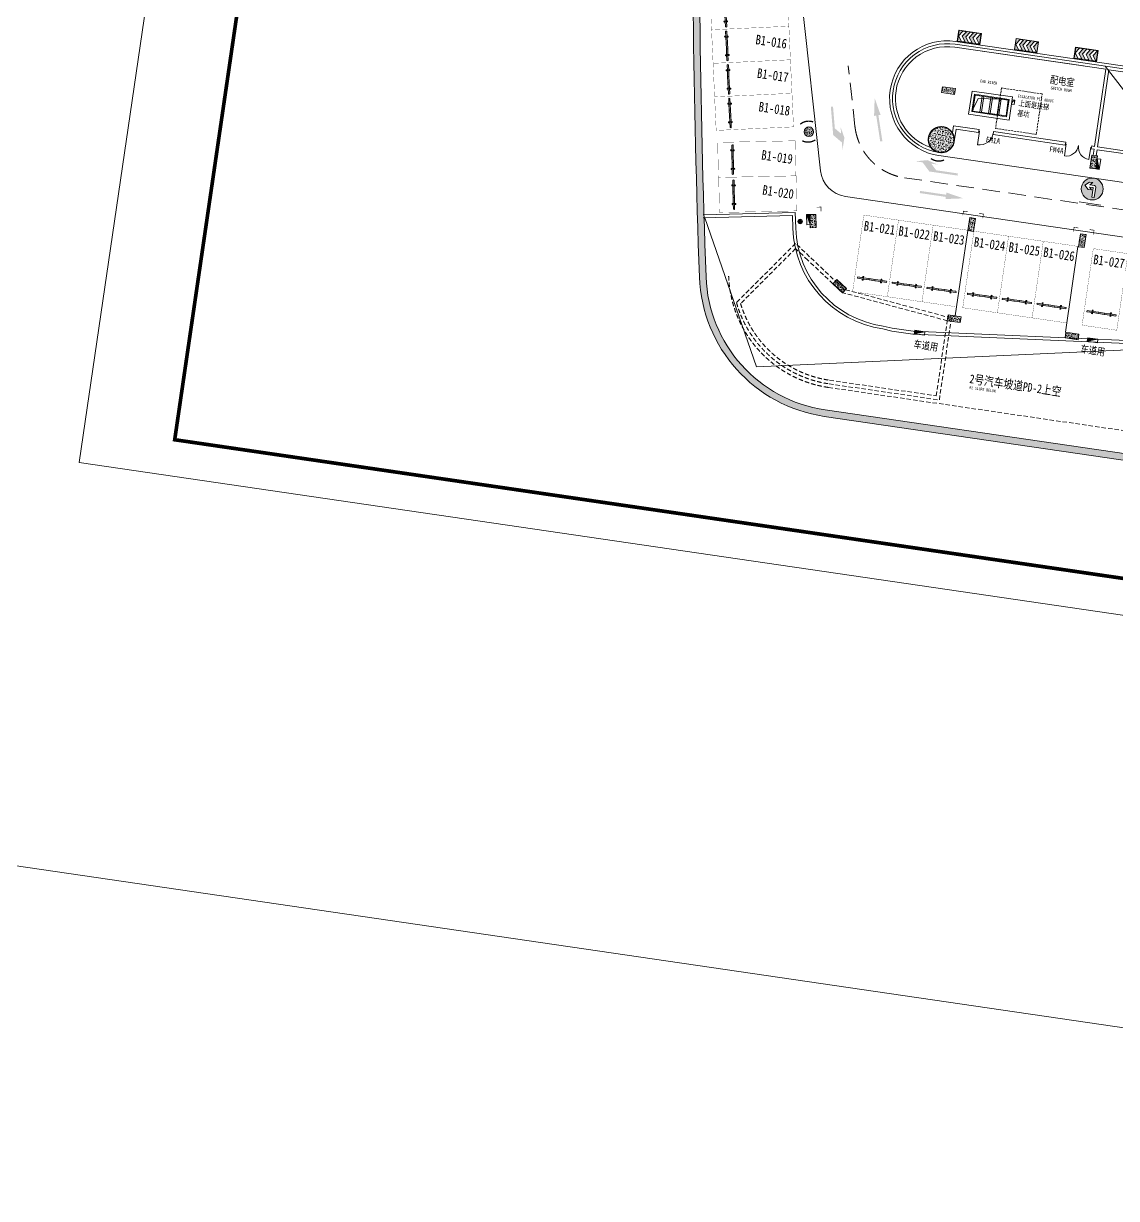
# Model space of a CAD drawing. Header units: inches. Extents: x -414268 to 632271, y -366004 to 318730.
# Drawn here: x 452382 to 527222, y 5192 to 85671 of the extents above; entities that cross this region are included whole.
import ezdxf
from ezdxf.enums import TextEntityAlignment as Align

# ---------------------------------------------------------------- set-up
doc = ezdxf.new("R2010")
doc.units = ezdxf.units.IN
doc.header["$LTSCALE"] = 1200
doc.header["$MEASUREMENT"] = 0
for name, pattern in [('DASH', [0.35, 0.25, -0.1]), ('DASHEDX2', [1.5, 1, -0.5]), ('HIDDEN', [0.375, 0.25, -0.125])]:
    doc.linetypes.add(name, pattern=pattern)
doc.layers.get('0').update_dxf_attribs({"linetype": 'CONTINUOUS', "lineweight": 0})
for name, color, linetype, lineweight in [('0--PAI--', 7, 'CONTINUOUS', 0), ('0--PAI--BLUE', 5, 'CONTINUOUS', 0), ('0--弧型立面标', 7, 'CONTINUOUS', 0), ('0--挡车架', 7, 'CONTINUOUS', 0), ('0--直行箭头', 7, 'CONTINUOUS', 0), ('0--立面标', 7, 'CONTINUOUS', 0), ('0--路缘线', 1, 'CONTINUOUS', 0), ('0--转弯箭头', 7, 'CONTINUOUS', 0), ('0－－车位', 4, 'CONTINUOUS', 0), ('0－－车位号码', 7, 'CONTINUOUS', 0), ('7', 7, 'CONTINUOUS', 0), ('A-PATT', 7, 'CONTINUOUS', 0), ('COL-GRID-UG-1_8A_200701111', 7, 'CONTINUOUS', 0), ('COL-GRID-UG-1_8A_200701112', 7, 'CONTINUOUS', 0), ('COL-GRID-UG-1_8A_200701113', 7, 'CONTINUOUS', 0), ('COL-GRID-UG-2$0$A-ANNO-DIM', 7, 'CONTINUOUS', 0), ('COL-GRID-UG-2$0$A-CORE-PAR', 7, 'CONTINUOUS', 0), ('COL-GRID-UG-2$0$A-MTRL-HTC', 7, 'CONTINUOUS', 0), ('COL-GRID-UG-2$0$STR-COMP-0', 7, 'CONTINUOUS', 0), ('COL-GRID-UG-2$0$STR-COMP-4', 7, 'CONTINUOUS', 0), ('COLUMN', 7, 'CONTINUOUS', 0), ('EN-TEXT', 7, 'CONTINUOUS', 0), ('HATCH', 7, 'CONTINUOUS', 0), ('HY消火栓', 7, 'CONTINUOUS', 0), ('LEE-DL1', 7, 'CONTINUOUS', 0), ('LEE-KT1', 7, 'CONTINUOUS', 0), ('PUB_TEXT', 7, 'CONTINUOUS', 0), ('PUB_TITLE', 7, 'CONTINUOUS', 0), ('STAIR', 7, 'CONTINUOUS', 0), ('WALL', 7, 'CONTINUOUS', 0), ('WINDOW', 7, 'CONTINUOUS', 0), ('WINDOW_TEXT', 7, 'CONTINUOUS', 0), ('沉板边线', 7, 'CONTINUOUS', 0)]:
    doc.layers.add(name, color=color, linetype=linetype, lineweight=lineweight)
doc.styles.add('-黑体', font='simhei.ttf', dxfattribs={"width": 0.8})
doc.styles.add('SIMPLEX', font='SIMPLEX.SHX')
pattern_1 = [(50.00000000000038, (-65.0903522020077, -5.269292141296299), (0.1434520365201508, -0.01255042699651813), [0.015, -0.165]), (355.0000000000004, (-65.0903522020077, -5.269292141296299), (-0.02775026672260095, 0.1504384267400022), [0.012, -0.132]), (100.4514000000003, (-65.07839786600769, -5.270338009296299), (0.1157018763428035, 0.1378879084121915), [0.012748038, -0.1402284224]), (46.18420000000039, (-65.0903522020077, -5.2292921412963), (0.2134482097251291, -0.0331038028658023), [0.0225, -0.2475000000000001]), (96.63560000000038, (-65.07256485300769, -5.2320508026963), (0.1869325411097395, 0.1948235741800896), [0.0191220576, -0.2103426]), (351.1842000000003, (-65.0903522020077, -5.2292921412963), (0.1869323890267243, 0.1948237201850661), [0.01800000000000001, -0.1980000000000001]), (21.00000000000039, (-65.07035220200768, -5.239292141296302), (0.1193814104236928, -0.08052377813306705), [0.015, -0.165]), (326.0000000000004, (-65.07035220200768, -5.239292141296302), (0.04866306638431545, 0.1450300090093709), [0.012, -0.132]), (71.45140000000038, (-65.06040375540769, -5.2460024624963), (0.1680445257162976, 0.06450609934199153), [0.012748038, -0.1402284224]), (37.50000000000041, (-65.0903522020077, -5.269292141296299), (0.002431971063457723, 0.06657877076626231), [0, -0.1304, 0, -0.134, 0, -0.1325]), (7.500000000000348, (-65.0903522020077, -5.269292141296299), (0.05261390748842924, 0.07888234237647238), [0, -0.07640000000000001, 0, -0.1274, 0, -0.05050000000000001]), (327.5000000000003, (-65.13495220200768, -5.269292141296299), (0.1067644872344819, -0.004510974346875299), [0, -0.05000000000000002, 0, -0.156, 0, -0.207]), (317.5000000000003, (-65.15495220200769, -5.269292141296301), (0.1166372338684771, 0.02002099646646426), [0, -0.06500000000000002, 0, -0.1036, 0, -0.147])]

# ---------------------------------------------------------------- blocks, each defined once
blk = doc.blocks.new('COL-GRID-UG-2$0$_8')
at = {"layer": 'COL-GRID-UG-2$0$STR-COMP-4'}
h = blk.add_hatch(dxfattribs=at)
h.set_pattern_fill('AR-CONC', color=251, scale=0.02, angle=8.320600316395613, style=0)
h.set_pattern_definition(pattern_1)
h.paths.add_polyline_path([(0.4500000000000597, -0.2000000000000028), (-0.4500000000000455, -0.2000000000000135), (-0.4500000000000313, 0.1999999999999922), (0.4500000000000455, 0.2000000000000028)])
at = {"layer": 'COL-GRID-UG-2$0$STR-COMP-0'}
blk.add_lwpolyline([(0.4500000000000597, -0.2000000000000028), (-0.4500000000000455, -0.2000000000000135), (-0.4500000000000313, 0.1999999999999922), (0.4500000000000455, 0.2000000000000028)], close=True, dxfattribs=at)
blk = doc.blocks.new('COL-GRID-UG-2$0$_65')
at = {"layer": 'COL-GRID-UG-2$0$STR-COMP-4'}
h = blk.add_hatch(dxfattribs=at)
h.set_pattern_fill('AR-CONC', color=251, scale=0.02000000000000003, angle=-71.45922951694362, style=0)
h.set_pattern_definition([(330.220170166661, (9.780911265253447, -53.02194924296044), (0.01310157522271839, -0.1434027500651823), [0.01500000000000002, -0.1650000000000003]), (275.2201701666611, (9.780911265253447, -53.02194924296044), (0.1431276881705953, 0.05400242977981085), [0.01200000000000002, -0.1320000000000001]), (20.67157016666113, (9.78200306402368, -53.03389947159923), (0.1562291924156083, -0.08940044134511446), [0.01274803800000002, -0.1402284224000002]), (326.4043701666611, (9.820276593525996, -53.01485199490259), (0.005293820626032765, -0.2159351186403456), [0.02250000000000003, -0.2475000000000004]), (16.85577016666115, (9.820717733939517, -53.03284658832125), (0.2249000141792535, -0.1493987403033274), [0.01912205760000002, -0.2103426000000002]), (271.4043701666612, (9.820276593525996, -53.01485199490259), (0.2249001308833271, -0.1493985647275436), [0.01800000000000001, -0.1980000000000001]), (301.2201701666611, (9.813983885486785, -53.03630897105332), (-0.05806413691702267, -0.1317746409733485), [0.01500000000000002, -0.1650000000000003]), (246.2201701666611, (9.813983885486785, -53.03630897105332), (0.1513631941852344, -0.02215809082988847), [0.01200000000000002, -0.1320000000000001]), (351.6715701666611, (9.809145200398241, -53.0472901880612), (0.0932989364987837, -0.1539328032737996), [0.01274803800000002, -0.1402284224000002]), (317.7201701666611, (9.780911265253447, -53.02194924296044), (0.06595388672758523, 0.009419767806314105), [0, -0.1304000000000001, 0, -0.1340000000000001, 0, -0.1325000000000001]), (287.720170166661, (9.780911265253447, -53.02194924296044), (0.08696608138238515, -0.03778290471883278), [0, -0.0764000000000001, 0, -0.1274000000000002, 0, -0.05050000000000007]), (247.7201701666611, (9.772997833668946, -52.97805690193655), (0.01450395159196302, -0.1058708647939462), [0, -0.05000000000000007, 0, -0.1560000000000002, 0, -0.2070000000000003]), (237.7201701666611, (9.769449209640019, -52.95837423780027), (0.04039841199479828, -0.1112342255436634), [0, -0.06500000000000007, 0, -0.1036000000000001, 0, -0.1470000000000002])])
edge = h.paths.add_edge_path()
edge.add_arc((-3.552713678800501e-15, 0), 0.325, 0, 360)
at = {"layer": 'COL-GRID-UG-2$0$STR-COMP-0'}
blk.add_circle((-3.552713678800501e-15, 0), 0.325, dxfattribs=at)
blk = doc.blocks.new('COL-GRID-UG-2$0$COL_1_8')
at = {"layer": 'COL-GRID-UG-2$0$A-MTRL-HTC'}
h = blk.add_hatch(dxfattribs=at)
h.set_pattern_fill('STEEL', color=256, scale=0.5, style=0)
h.set_pattern_definition([(315, (21.45000000000017, -21.45000000000019), (-0.04419417382415922, -0.04419417382415921), []), (315, (21.45000000000017, -21.48125000000019), (-0.04419417382415922, -0.04419417382415921), [])])
edge = h.paths.add_edge_path(flags=16)
edge.add_arc((-8.881784197001252e-16, 0), 0.8749999999999984, 0, 360)
edge = h.paths.add_edge_path()
edge.add_arc((-8.881784197001252e-16, 0), 0.8999999999999985, 0, 360)
h = blk.add_hatch(dxfattribs=at)
h.set_pattern_fill('AR-CONC', color=256, scale=0.025, style=0)
h.set_pattern_definition([(310, (21.45000000000017, -21.45000000000019), (0.1793150456501884, 0.01568803374564876), [0.01875, -0.20625]), (5.000000000000026, (21.45000000000017, -21.45000000000019), (-0.03468783340325002, -0.188048033425003), [0.015, -0.165]), (259.5486, (21.46494292000016, -21.44869266500019), (0.1446273454285054, -0.1723598855152384), [0.01593504749999999, -0.1752855279999999]), (313.8158, (21.45000000000017, -21.5000000000002), (0.2668102621564111, 0.04137975358225449), [0.02812499999999999, -0.3093749999999999]), (263.3644, (21.47223418625017, -21.4965516732502), (0.2336656763871758, -0.2435294677251105), [0.02390257199999999, -0.26292825]), (8.815800000000026, (21.45000000000017, -21.5000000000002), (0.2336654862834068, -0.2435296502313312), [0.0225, -0.2475]), (339, (21.47500000000016, -21.48750000000018), (0.1492267630296154, 0.1006547226663347), [0.01874999999999999, -0.2062499999999999]), (34, (21.47500000000016, -21.48750000000018), (0.06082883298039541, -0.1812875112617133), [0.015, -0.165]), (288.5486, (21.48743555825017, -21.4791120985002), (0.2100556571453725, -0.08063262417748812), [0.01593504749999999, -0.1752855279999999]), (322.5, (21.45000000000017, -21.45000000000019), (0.003039963829322657, -0.08322346345782788), [0, -0.163, 0, -0.1675, 0, -0.165625]), (352.5, (21.45000000000017, -21.45000000000019), (0.06576738436053713, -0.09860292797059007), [0, -0.0955, 0, -0.15925, 0, -0.063125]), (32.50000000000005, (21.39425000000017, -21.45000000000019), (0.1334556090431022, 0.005638717933594935), [0, -0.06249999999999999, 0, -0.195, 0, -0.2587499999999999]), (42.50000000000004, (21.36925000000016, -21.45000000000019), (0.1457965423355966, -0.02502624558307943), [0, -0.08124999999999999, 0, -0.1295, 0, -0.18375])])
edge = h.paths.add_edge_path()
edge.add_arc((-8.881784197001252e-16, 0), 0.8749999999999984, 0, 360)
at = {"layer": 'COL-GRID-UG-2$0$A-CORE-PAR'}
for radius in [0.8999999999999985, 0.8749999999999984]:
    blk.add_circle((-8.881784197001252e-16, 0), radius, dxfattribs=at)
blk = doc.blocks.new('HY')
for p, q in [((0, 0), (0.2400000000000055, -1.77635683940025e-15)), ((0, 0), (0.2400000000000038, -0.6999999999999993)), ((1.77635683940025e-15, -1.77635683940025e-15), (0, -0.6999999999999993)), ((0, -0.6999999999999993), (0.2400000000000038, -0.6999999999999993)), ((0.240000000000002, -1.77635683940025e-15), (0.2400000000000002, -0.6999999999999993))]:
    blk.add_line(p, q)
blk.add_solid([(1.77635683940025e-15, -5.329070518200751e-15), (0.2400000000000055, -1.77635683940025e-15), (0.2400000000000002, -0.6999999999999993)])
blk = doc.blocks.new('$DDT_AUDIT_GENERATED__1DE2')
at = {"layer": 'COL-GRID-UG-1_8A_200701112'}
h = blk.add_hatch(dxfattribs=at)
h.set_pattern_fill('AR-CONC', color=251, scale=0.02, angle=8.320600316395613, style=0)
h.set_pattern_definition(pattern_1)
h.paths.add_polyline_path([(0.4500000000000597, -0.2000000000000028), (-0.4500000000000455, -0.2000000000000135), (-0.4500000000000313, 0.1999999999999922), (0.4500000000000455, 0.2000000000000028)])
at = {"layer": 'COL-GRID-UG-1_8A_200701113'}
blk.add_lwpolyline([(0.4500000000000597, -0.2000000000000028), (-0.4500000000000455, -0.2000000000000135), (-0.4500000000000313, 0.1999999999999922), (0.4500000000000455, 0.2000000000000028)], close=True, dxfattribs=at)
blk = doc.blocks.new('_DBLK1')
for p, q in [((-0.47, 0), (-0.47, -0.47)), ((0.4699999999999999, 0), (0.4699999999999999, -0.47))]:
    blk.add_line(p, q)
for centre, start, end in [((-0.47, 0), 270, 0), ((0.4699999999999999, 0), 180, 270)]:
    blk.add_arc(centre, 0.47, start, end)
at = {"layer": 'WINDOW_TEXT', "style": 'SIMPLEX', "flags": 9}
blk.add_attdef('A', text='', height=1, dxfattribs=at).set_placement((0, 1.5), align=Align.MIDDLE)
blk = doc.blocks.new('_DBLK')
blk.add_line((-0.45, 0), (-0.45, -0.95))
blk.add_arc((-0.45, 0), 0.95, 270, 0)
at = {"layer": 'WINDOW_TEXT', "style": 'SIMPLEX', "flags": 9}
blk.add_attdef('A', text='', height=1, dxfattribs=at).set_placement((0, 1.5), align=Align.MIDDLE)
blk = doc.blocks.new('A$C6F4820FC')
at = {"layer": '0--挡车架'}
h = blk.add_hatch(color=256, dxfattribs=at)
h.paths.add_polyline_path([(2017.784217856827, 79.3952663297232, 0.3952043560108401), (2017.78421785311, 169.3952663332057), (1617.474230922457, 169.3952663332057), (1617.474230922458, 79.39526633119387), (1684.499301437642, 79.39526633119385)])
h.paths.add_polyline_path([(818.9364171714836, 169.3952663332057), (818.9364171714836, 79.39526633119385), (1216.632018534735, 79.39526633119385), (1216.632018534736, 169.3952663332057)])
h.paths.add_polyline_path([(418.094204783764, 79.39526633119385), (418.0942047837638, 169.3952663332057), (351.0691342685791, 169.3952663332057), (17.78421785310638, 169.395266333202, 0.3952043560108128), (17.78421784939219, 79.39526632972411)])
h = blk.add_hatch(color=256, dxfattribs=at)
h.paths.add_polyline_path([(1617.474230922457, 169.3952663332057), (1684.499301437642, 169.3952663332057), (1684.499301437642, 248.7905199443812), (1617.474230922457, 248.7905199443812)])
h.paths.add_polyline_path([(1638.848788944474, 209.0928931387934, -1), (1663.124743415625, 209.0928931387934, -1)], flags=16)
h.paths.add_polyline_path([(1617.474230922457, 1.272001827601343e-05), (1684.499301437642, 1.272001827601343e-05), (1684.499301437642, 79.39526633119387), (1617.474230922457, 79.39526633119384)])
h.paths.add_polyline_path([(1638.848788944473, 39.69763952560606, -1), (1663.124743415624, 39.69763952560606, -1)], flags=16)
h.paths.add_polyline_path([(351.069134268579, 248.7905199443813), (351.0691342685791, 169.3952663332057), (418.0942047837639, 169.3952663332057), (418.0942047837638, 248.7905199443812)])
h.paths.add_polyline_path([(396.7196467617473, 209.0928931387934, 1), (372.4436922905957, 209.0928931387934, 1)], flags=16)
h.paths.add_polyline_path([(418.0942047837639, 79.39526633119387), (351.0691342685791, 79.39526633119387), (351.0691342685791, 1.272001827601343e-05), (418.0942047837639, 1.272001827601343e-05)])
h.paths.add_polyline_path([(372.4436922905957, 39.69763952560606, -1), (396.7196467617473, 39.69763952560606, -1)], flags=16)
h = blk.add_hatch(color=40, dxfattribs=at)
h.paths.add_polyline_path([(1216.632018534736, 169.3952663332056), (1216.632018534735, 79.39526633119385), (1617.474230922457, 79.39526633119385), (1617.474230922457, 169.3952663332056)])
h.paths.add_polyline_path([(818.9364171714836, 79.39526633119385), (818.9364171714836, 169.3952663332057), (418.0942047837639, 169.3952663332057), (418.0942047837639, 79.39526633119385)])
for p, q in [((17.78421785310638, 169.395266333202), (418.0942047837639, 169.3952663332057)), ((17.78421784939155, 79.39526632972411), (418.0942047837639, 79.39526633119385)), ((818.9364171714838, 169.3952663332057), (1216.632018534736, 169.3952663332057)), ((818.9364171714838, 79.39526633119385), (1216.632018534735, 79.39526633119385)), ((1617.474230922457, 169.3952663332057), (2017.78421785311, 169.3952663332057)), ((1617.474230922457, 79.39526633119385), (2017.784217856827, 79.3952663297232))]:
    blk.add_line(p, q, dxfattribs=at)
for points in [[(418.0942047837639, 169.3952663332057), (351.0691342685791, 169.3952663332057), (351.0691342685791, 248.7905199443812), (418.0942047837639, 248.7905199443812)], [(418.0942047837639, 79.39526633119385), (351.0691342685791, 79.39526633119385), (351.0691342685791, 1.272001827601343e-05), (418.0942047837639, 1.272001827601343e-05)], [(1617.474230922457, 169.3952663332057), (1684.499301437642, 169.3952663332057), (1684.499301437642, 248.7905199443812), (1617.474230922457, 248.7905199443812)], [(1617.474230922457, 79.39526633119385), (1684.499301437642, 79.39526633119385), (1684.499301437642, 1.272001827601343e-05), (1617.474230922457, 1.272001827601343e-05)]]:
    blk.add_lwpolyline(points, close=True, dxfattribs=at)
at = {"layer": '0--挡车架', "color": 0}
for points in [[(818.9364171714838, 169.3952663332057), (818.9364171714838, 79.39526633119385), (418.0942047837639, 79.39526633119385), (418.0942047837639, 169.3952663332057)], [(1617.474230922457, 169.3952663332057), (1617.474230922457, 79.39526633119385), (1216.632018534735, 79.39526633119385), (1216.632018534736, 169.3952663332057)]]:
    blk.add_lwpolyline(points, close=True, dxfattribs=at)
at = {"layer": '0--挡车架'}
for centre in [(384.5816695261715, 209.0928931387934), (384.5816695261715, 39.69763952560606), (1650.986766180049, 209.0928931387934), (1650.986766180049, 39.69763952560606)]:
    blk.add_circle(centre, 12.13797723557582, dxfattribs=at)
for centre, start, end in [((65.82469069586296, 124.3952663294804), 136.8717046789877, 223.1282953162828), ((1969.743745010358, 124.3952663294804), 316.871704683716, 43.12829532101674)]:
    blk.add_arc(centre, 65.82466886578737, start, end, dxfattribs=at)
blk = doc.blocks.new('A$C001A7B1A')
at = {"layer": '0－－车位', "const_width": 15}
blk.add_lwpolyline([(2407.499988817268, 5307.500045389108), (7.499988817267877, 5307.500045389108), (7.499988817267877, 7.500045389109687), (2407.499988817268, 7.500045389109687)], close=True, dxfattribs=at)
at = {"layer": '0--挡车架'}
blk.add_blockref('A$C6F4820FC', (189.7157709641579, 883.1047790596294), dxfattribs=at)
blk = doc.blocks.new('A$C5703102E')
at = {"layer": '0--PAI--BLUE'}
h = blk.add_hatch(color=5, dxfattribs=at)
h.paths.add_polyline_path([(220.232643195086, 299.7014668381889), (410.0426431950873, 569.4314668381903), (220.232643195086, 569.4314668381903), (30.42264319508831, 299.7014668381889), (220.232643195086, 29.97146683818937), (410.0426431950873, 29.97146683818937)], flags=16)
h.paths.add_polyline_path([(10.44264319508511, 9.991466838189808), (1189.262643195085, 9.991466838189808), (1189.262643195085, 589.4114668381899), (10.44264319508511, 589.4114668381899)])
h.paths.add_polyline_path([(410.0426431950873, 299.7014668381889), (599.8526431950886, 29.97146683818937), (789.6626431950863, 29.97146683818937), (599.8526431950886, 299.7014668381889), (789.6626431950863, 569.4314668381903), (599.8526431950886, 569.4314668381903)], flags=16)
h.paths.add_polyline_path([(1169.282643195089, 29.97146683818937), (979.472643195084, 29.97146683818937), (789.6626431950863, 299.7014668381889), (979.472643195084, 569.4314668381903), (1169.282643195089, 569.4314668381903), (979.472643195084, 299.7014668381889)], flags=16)
at = {"layer": '0--PAI--'}
for p, q in [((789.2099893585109, 299.6999955807296), (979.0199893585086, 569.429995580731)), ((979.0199893585086, 29.96999558073185), (789.2099893585109, 299.6999955807296)), ((1168.829989358514, 569.429995580731), (979.0199893585086, 299.6999955807296)), ((979.0199893585086, 299.6999955807296), (1168.829989358514, 29.96999558073185))]:
    blk.add_line(p, q, dxfattribs=at)
for points in [[(-1.064148818841204e-05, -4.422990969032981e-06), (1198.799989358515, -4.422990969032981e-06), (1198.799989358515, 599.3999955770105), (-1.064148818841204e-05, 599.3999955770105)], [(9.989989358513412, 9.989995577008813), (1188.809989358517, 9.989995577008813), (1188.809989358517, 589.4099955770089), (9.989989358513412, 589.4099955770089)], [(219.7799893585106, 299.6999955770079), (409.5899893585156, 569.4299955770093), (219.7799893585106, 569.4299955770093), (29.96998935851298, 299.6999955770079), (219.7799893585106, 29.96999557700838), (409.5899893585156, 29.96999557700838)], [(409.5899893585156, 299.6999955770079), (599.3999893585133, 29.96999557700838), (789.2099893585109, 29.96999557700838), (599.3999893585133, 299.6999955770079), (789.2099893585109, 569.4299955770093), (599.3999893585133, 569.4299955770093)]]:
    blk.add_lwpolyline(points, close=True, dxfattribs=at)
for points in [[(1168.829989358514, 579.4199955770109), (979.0199893585086, 579.4199955770109)], [(979.0199893585086, 29.96999557700838), (1168.829989358514, 29.96999557700838)]]:
    blk.add_lwpolyline(points, dxfattribs=at)
blk = doc.blocks.new('A$C50091FAB')
at = {"layer": '0--PAI--BLUE'}
h = blk.add_hatch(color=256, dxfattribs=at)
edge = h.paths.add_edge_path()
edge.add_arc((299.9999944004085, 400.0000107713568), 300, 0, 360)
edge = h.paths.add_edge_path(flags=16)
edge.add_line((312.3871690364904, 573.9583468705459), (384.2358726081438, 506.9583468705459))
edge.add_line((384.2358726081438, 506.9583468705423), (253.9024450060242, 506.9583468705423))
edge.add_arc((253.9024450060242, 462.9583468705459), 44, 90, 180)
edge.add_line((209.9024450060242, 462.9583468705459), (209.9024450060242, 173.9583468705459))
edge.add_line((209.9024450060242, 173.9583468705459), (275.9024450060242, 173.9583468705459))
edge.add_line((275.9024450060242, 173.9583468705459), (275.9024450060242, 435.9583468705459))
edge.add_arc((280.9024450060242, 435.9583468705459), 5, 90, 180, ccw=False)
edge.add_line((280.9024450060242, 440.9583468705459), (384.2358726081438, 440.9583468705459))
edge.add_line((384.2358726081438, 440.9583468705459), (312.3871690364904, 373.9583468705459))
edge.add_line((312.3871690364904, 373.9583468705459), (404.3871690364904, 373.9583468705459))
edge.add_line((404.3871690364904, 373.9583468705459), (511.6240400389579, 473.9583468705459))
edge.add_line((511.6240400389652, 473.9583468705459), (404.3871690364977, 573.9583468705459))
edge.add_line((404.3871690364904, 573.9583468705459), (312.3871690364904, 573.9583468705459))
at = {"layer": '0--PAI--'}
blk.add_lwpolyline([(312.3871690364904, 573.9583468705459), (384.2358726081438, 506.9583468705423), (253.9024450060242, 506.9583468705459, 0.414213562373095), (209.9024450060242, 462.9583468705459), (209.9024450060242, 173.9583468705459), (275.9024450060242, 173.9583468705459), (275.9024450060242, 435.9583468705459, -0.414213562373095), (280.9024450060242, 440.9583468705459), (384.2358726081438, 440.9583468705459), (312.3871690364904, 373.9583468705459), (404.3871690364904, 373.9583468705459), (511.6240400389652, 473.9583468705459), (404.3871690364904, 573.9583468705459)], format="xyb", close=True, dxfattribs=at)
blk.add_circle((299.9999944004085, 400.0000107713568), 300, dxfattribs=at)
at = {"layer": '7'}
blk.add_line((599.9999944004085, 1.07713567558676e-05), (-5.599591531790793e-06, 1.07713567558676e-05), dxfattribs=at)
blk = doc.blocks.new('A$C7D0402B3')
at = {"layer": '0－－车位', "const_width": 15}
blk.add_lwpolyline([(2307.499942923991, 5307.500045389108), (7.499942923990602, 5307.500045389108), (7.499942923990602, 7.500045389109687), (2307.499942923991, 7.500045389109687)], close=True, dxfattribs=at)
at = {"layer": '0--挡车架'}
blk.add_blockref('A$C6F4820FC', (139.7157250708806, 883.1047790596294), dxfattribs=at)

msp = doc.modelspace()

# ---------------------------------------------------------------- hatches: boundary and pattern name
at = {"layer": '0--直行箭头'}
for points in [[(510663.2018467343, 80560.10389478835), (511067.8351805632, 79408.19380057332), (510919.5750937032, 79385.41340013084), (511192.9398990119, 77606.29235781282), (511044.679812152, 77583.5119573706), (510771.3150068435, 79362.63299968853), (510623.0549199836, 79339.85259924605)], [(516731.9055675628, 73695.8098249813), (515577.097173246, 74092.09579800475), (515555.3903778843, 73943.67472458478), (513774.3374968451, 74204.15626892504), (513752.6307014834, 74055.73519550513), (515533.6835825226, 73795.25365116487), (515511.9767871609, 73646.83257774492)]]:
    msp.add_hatch(color=256, dxfattribs=at).paths.add_polyline_path(points)
at = {"layer": '0--转弯箭头'}
for points in [[(508592.8922417381, 77841.66070116744), (508460.5568986689, 77027.72743794815), (508418.7051500008, 77525.97279029318), (507824.5983388865, 78028.0057543379), (507774.3762404849, 78625.90017715197), (507661.3765190811, 79971.16262848354), (507810.8501247848, 79983.71815308397), (507936.4053707888, 78488.9820960489), (508368.4830515992, 78123.86721310728), (508330.816477798, 78572.2880302178)], [(514270.6736077525, 76313.76341754742), (513450.1521556973, 76231.63822824987), (513944.889067097, 76159.2822437109), (514409.5080866439, 75535.48005817826), (515003.1923803238, 75448.6528767315), (516338.9820411031, 75253.29171847629), (516360.6888364648, 75401.71279189627), (514876.4781022653, 75618.78074551311), (514538.5733607768, 76072.45506226414), (514983.8365810367, 76007.33467617905)]]:
    msp.add_hatch(color=256, dxfattribs=at).paths.add_polyline_path(points)
at = {"layer": 'HATCH'}
h = msp.add_hatch(color=256, dxfattribs=at)
edge = h.paths.add_edge_path()
edge.add_line((588533.53552742, 63914.13783982136), (587631.6445157949, 52530.29374800178))
edge.add_line((587631.6445157954, 52530.29374800176), (582231.3418163301, 48246.89163677944))
edge.add_line((582231.3418163296, 48246.89163677946), (507277.6579185803, 59208.83030561862))
edge.add_arc((508659.6392817967, 68658.3079373041), 9550.000000000055, 182.0416388168132, 261.6795084696295, ccw=False)
edge.add_arc((1254366.282031745, 95241.56315285432), 755730.3176841735, 176.5958657650797, 182.0416388168121, ccw=False)
edge.add_arc((515953.475660032, 223648.259064918), 85048.17231164378, 259.1673376933245, 271.7996835682901)
edge.add_line((518624.4338403405, 138642.0381399169), (593585.3319958571, 127678.8972608814))
edge.add_line((593585.331995857, 127678.8972608814), (588969.1150528588, 69412.1074872252))
edge.add_line((588969.1150528588, 69412.10748722519), (589418.9188329484, 69391.83290261228))
edge.add_line((589418.9188329482, 69391.83290261232), (594067.1895815647, 128063.2120568104))
edge.add_line((594067.1895815649, 128063.2120568104), (518650.0750429698, 139093.0752484393))
edge.add_arc((515953.475660032, 223648.2590649184), 84598.17231164408, 258.8202296071572, 271.82663448985005, ccw=False)
edge.add_arc((1254366.282031695, 95241.56315285833), 756180.3176841233, 176.5569181426755, 182.0416388168125)
edge.add_arc((508659.6392817969, 68658.307937304), 9999.999999999996, 182.0416388168119, 261.6795084696291)
edge.add_line((507212.5383779053, 58763.56696171717), (582358.6336102386, 47773.48823172005))
edge.add_line((582358.6336102388, 47773.48823172004), (588064.7673354682, 52299.46883054531))
edge.add_line((588064.7673354682, 52299.4688305453), (588984.4407651857, 63907.76606862258))
edge.add_line((588984.4407651857, 63907.7660686226), (588533.5355274202, 63914.13783982133))
at = {"layer": 'LEE-DL1'}
h = msp.add_hatch(dxfattribs=at)
h.set_pattern_fill('ANSI31', color=256, scale=533.3333333333333, angle=4.182254475617044e-10, style=0)
h.set_pattern_definition([(36.67939968402294, (538618.9812698604, 44146.98912686855), (-39.82245568400959, 53.46603097051001), [])])
edge = h.paths.add_edge_path()
edge.add_arc((505560.9711792035, 72108.10725672725), 150, 4.182302183937266e-10, 360.0000000004183)

# ---------------------------------------------------------------- linework, layer by layer
for p, q in [((520168.4884180438, 80430.30581427895), (520069.5410364259, 80444.77701108933)), ((499032.474151598, 72359.66619193235), (502570.9386707806, 62150.28461276872)), ((517041.9084025898, 71488.63778259423), (516186.1481763949, 65637.34332608587)), ((524581.5994274279, 70385.94941389594), (523725.8392012724, 64534.65495738178)), ((502570.9386707806, 62150.28461276872), (532654.8421039516, 63532.04624607301))]:
    msp.add_line(p, q)
at = {"linetype": 'HIDDEN'}
msp.add_line((507501.9585586837, 60742.51515683456), (583830.9008548327, 49579.44563714058), dxfattribs=at)
at = {"color": 5}
msp.add_lwpolyline([(-360113.0487604414, 318730.4643804987), (632270.7127514657, 173592.9125824885), (607641.8543798585, 5192.117545137463), (-384741.9071320486, 150329.6693431477)], close=True, dxfattribs=at)
at = {"linetype": 'HIDDEN'}
msp.add_arc((508659.6392817969, 68658.30793730398), 8000, 182.041638816295, 261.6795084643987, dxfattribs=at)
at = {"layer": '0--弧型立面标'}
for points, const_width in [([(506453.658515113, 78927.9058881353, 0.2679491924311205), (505567.0186588078, 78773.40745703864, 0.2679491924311205)], 89.99999999999994), ([(506601.5183855274, 77699.00736233771, -0.2679491924311205), (505703.5357152603, 77638.78175399687, -0.2679491924311205)], 89.99999999999994), ([(515414.7233440731, 76321.91997213493, -0.2679491924311205), (514520.4783354675, 76423.53623354893, -0.2679491924311205)], 89.99999999999993)]:
    msp.add_lwpolyline(points, format="xyb", dxfattribs=dict(at, const_width=const_width))
at = {"layer": '0--立面标'}
for points, const_width in [([(506995.3206812573, 72797.72267925997), (506986.4192248321, 73097.59059030331), (506686.5513137888, 73088.689133878)], 40.00000000000001), ([(517036.4338730892, 72775.31686235913), (516739.591726249, 72818.73045308042), (516696.1781355277, 72521.88830624027)], 40.00000000000001), ([(517811.4189935505, 72661.97417435858), (518108.2611403908, 72618.5605836374), (518064.8475496696, 72321.71843679725)], 40), ([(524612.0928288833, 71667.36584915947), (524315.2506820431, 71710.77943988073), (524271.8370913219, 71413.93729304061)], 40.00000000000001), ([(525387.0779493444, 71554.02316115891), (525683.9200961846, 71510.60957043774), (525640.5065054633, 71213.76742359762)], 40)]:
    msp.add_lwpolyline(points, dxfattribs=dict(at, const_width=const_width))
at = {"layer": '0--路缘线'}
for p, q in [((506957.7243194236, 75586.08900250775), (505302.7193918592, 90566.51301634216)), ((579875.0164960558, 67150.26854371709), (515064.9465324734, 76628.83444854549)), ((508656.2056311428, 73826.76084037824), (532467.6216913287, 70344.30700966054))]:
    msp.add_line(p, q, dxfattribs=at)
at = {"layer": '0--路缘线', "linetype": 'DASHEDX2'}
for p, q in [((509312.5698841665, 78622.29287096614), (508854.9779786671, 82764.22662325566)), ((512709.5325076047, 75103.6365467071), (532735.3388341214, 72174.83358183023))]:
    msp.add_line(p, q, dxfattribs=at)
at = {"layer": '0--路缘线'}
msp.add_lwpolyline([(528736.0993887081, 82613.45012433582), (516208.1710882609, 84445.6776486626, 0.4142135623730941), (511728.1372103689, 81108.86832642935, 0.4142135623730941)], format="xyb", dxfattribs=at)
for centre, radius, start in [((515636.5588103112, 80537.25604860672), 3950, 171.6793996841437), ((508945.6295692985, 75805.70848597739), 2000, 186.3043481336026)]:
    msp.add_arc(centre, radius, start, 261.6793996839024, dxfattribs=at)
at = {"layer": '0--路缘线', "linetype": 'DASHEDX2'}
msp.add_arc((513288.3803839164, 79061.5318379054), 4000, 186.3043481336026, 261.6793996839024, dxfattribs=at)
at = {"layer": 'A-PATT', "linetype": 'DASH', "ltscale": 0.5}
msp.add_lwpolyline([(518939.7261906486, 78487.67392824449), (521730.0423709459, 78079.5861754651), (522135.2358843437, 80850.11287930688), (519344.9197040462, 81258.20063208626)], close=True, dxfattribs=at)
at = {"layer": 'COLUMN'}
for points in [[(589418.9188329482, 69391.83290261232), (594067.1895815649, 128063.2120568104), (518650.0750429698, 139093.0752484393, -0.0568121518568378), (499550.9060648663, 140655.4493212642, 0.02393617834455015), (498665.9872773551, 68302.0501456478, 0.3621818479760388), (507212.5383779053, 58763.56696171717), (582358.6336102388, 47773.48823172004), (588064.7673354682, 52299.4688305453), (588984.4407651857, 63907.7660686226)], [(588533.53552742, 63914.13783982136), (587631.6445157954, 52530.29374800176), (582231.3418163296, 48246.89163677946), (507277.6579185805, 59208.83030561863, -0.3621818479760353), (499115.7016175549, 68318.08174627219, -0.02376614060674694), (499969.4157191485, 140115.6220817765, 0.05517489396830241), (518624.4338403405, 138642.0381399169), (593585.331995857, 127678.8972608814), (588969.1150528588, 69412.10748722519)]]:
    msp.add_lwpolyline(points, format="xyb", dxfattribs=at)
at = {"layer": 'LEE-DL1'}
msp.add_circle((505560.9711792035, 72108.10725672725), 150, dxfattribs=at)
at = {"layer": 'LEE-KT1'}
for p, q in [((517323.5489116099, 79633.61651945866), (517748.8898086779, 80531.01073120827)), ((517748.8898086779, 80531.01073120827), (519871.9404492161, 80473.67638104972))]:
    msp.add_line(p, q, dxfattribs=at)
at = {"layer": 'LEE-KT1', "linetype": 'HIDDEN'}
for p, q in [((520026.1274451888, 80147.93486440844), (520124.767142507, 80338.66821260208)), ((520124.767142507, 80338.66821260208), (520267.4358004709, 80415.83461743435))]:
    msp.add_line(p, q, dxfattribs=at)
at = {"layer": 'LEE-KT1'}
for points in [[(517328.2509037488, 81047.82226519364), (520098.7776075905, 80642.62875179565), (519867.2384570771, 79059.47063531469), (517096.7117532351, 79464.6641487127)], [(517497.2032744947, 80820.98510681944), (519871.9404492161, 80473.67638104972), (519698.2860863311, 79286.30779368892), (517323.5489116099, 79633.6165194587)], [(517539.4413671812, 80764.27581722585), (519815.2311596226, 80431.43828836315), (519656.0479936448, 79343.01708328251), (517380.2582012035, 79675.85461214517)], [(517539.4413671812, 80764.27581722588), (518034.1782785814, 80691.91983269046), (517874.9951126038, 79603.49862760982), (517380.2582012035, 79675.85461214514)], [(518133.1256608616, 80677.44863578345), (518627.8625722617, 80605.09265124808), (518468.6794062838, 79516.67144616743), (517973.9424948836, 79589.02743070271)], [(518726.809954542, 80590.62145434105), (519221.546865942, 80518.26546980564), (519062.3636999644, 79429.84426472489), (518567.6267885641, 79502.2002492603)], [(519320.494248222, 80503.79427289862), (519815.2311596226, 80431.43828836315), (519656.0479936448, 79343.01708328251), (519161.3110822444, 79415.37306781787)]]:
    msp.add_lwpolyline(points, close=True, dxfattribs=at)
at = {"layer": 'LEE-KT1', "linetype": 'HIDDEN'}
msp.add_lwpolyline([(520069.5410359103, 80444.77701124862), (520267.4358004709, 80415.83461743435), (520224.0222097496, 80118.99247059422), (520026.1274451888, 80147.93486440847)], close=True, dxfattribs=at)
at = {"layer": 'PUB_TITLE'}
msp.add_lwpolyline([(456188.8715487626, 55592.82343993451), (471383.6283023934, 159487.5748341995), (618320.4909885682, 137997.8474254933), (603125.7342349375, 34103.0960312283)], close=True, dxfattribs=at)
at = {"layer": 'PUB_TITLE', "const_width": 250.000000000886}
msp.add_lwpolyline([(462734.8628639839, 57162.05819017712), (601013.8296006368, 36938.56051094003), (615485.0265088563, 135885.9427911925), (477206.0597722037, 156109.4404704295)], close=True, dxfattribs=at)
at = {"layer": 'STAIR'}
msp.add_line((528965.3724275448, 79517.37053968107), (526448.6241707678, 82745.86903221499), dxfattribs=at)
at = {"layer": 'WALL'}
for p, q in [((515998.6228261178, 78175.68819520627), (516070.1560616129, 78664.79952744226)), ((516070.1560616129, 78664.79952744226), (517808.3901901803, 78410.5802867771)), ((516114.6560469895, 77587.0142526207), (516239.1084323588, 78437.96236906796)), ((517779.4477964016, 78212.68552221179), (516239.1084323588, 78437.96236906796)), ((517808.3901901803, 78410.5802867771), (517779.4477964016, 78212.68552221179)), ((518797.864013007, 78265.86831788412), (518768.921619228, 78067.9735533188)), ((523715.8200057891, 77344.48255279267), (518768.921619228, 78067.9735533188)), ((518797.864013007, 78265.86831788412), (523744.7623996034, 77542.37731735276)), ((523744.7623996033, 77542.37731735282), (523715.8200057891, 77344.4825527927)), ((525525.8152806447, 77281.89577302549), (525496.8728868302, 77084.00100846529)), ((525525.8152806447, 77281.89577302543), (525723.7100452045, 77252.95337921128)), ((525694.7676513907, 77055.05861465108), (525496.8728868302, 77084.00100846529)), ((525833.3305086349, 76620.43195350874), (525892.662415954, 77026.11622086009)), ((525892.6624159543, 77026.11622086006), (529235.5205851821, 76537.21840784894)), ((525921.6048097687, 77224.0109854235), (535068.0534594953, 75886.3297212702)), ((505224.5382150461, 72716.14934330001), (498917.9040838539, 72556.83581046647)), ((505035.5265639352, 72511.31086763887), (498922.9547248927, 72356.89959307468)), ((505057.4004635082, 71645.404003529), (505035.5265639352, 72511.31086763887)), ((505257.3013716401, 71651.69899582876), (505230.4082673867, 72716.29762822608)), ((511828.8266110257, 64607.08166741523), (511211.9069789464, 64747.81220215782)), ((511857.76900484, 64804.9764319753), (511240.8493727603, 64945.70696671795)), ((511828.8266110259, 64607.08166741523), (513275.7979369267, 64395.46003080912)), ((511857.76900484, 64804.97643197536), (513304.7403307409, 64593.35479536922)), ((532656.9596045462, 63546.52610786221), (513275.794007873, 64395.43316566474)), ((532541.5444465885, 63750.74382260474), (513304.7364016867, 64593.32793022496))]:
    msp.add_line(p, q, dxfattribs=at)
msp.add_lwpolyline([(530526.5991250561, 82149.45933257723), (516179.2286944467, 84247.78288410247, 0.4142135623730957), (511926.031974929, 81079.92593261521)], format="xyb", dxfattribs=at)
for points in [[(516150.2863006322, 84049.88811954237), (524965.6236947423, 82760.6323525595)], [(516150.2863006322, 84049.88811954237), (526496.4719600445, 82536.74359298292), (525723.7100452087, 77252.95337923816)], [(525921.6048097687, 77224.0109854235), (526694.3667246047, 82507.80119916884), (530497.6567312414, 81951.56456801713)], [(526694.3667246047, 82507.80119916878), (530497.6567312414, 81951.56456801713)], [(525694.767651394, 77055.05861467453), (525635.4357440746, 76649.37434732288)]]:
    msp.add_lwpolyline(points, dxfattribs=at)
for centre, radius, start, end in [((515636.5588103112, 80537.25604860672), 3550, 81.67939968390236, 171.6793996841437), ((515636.5588103112, 80537.25604860672), 3750, 171.6793996841437, 261.6793996839024), ((515636.5588103112, 80537.25604860672), 3550, 171.6793996841437, 251.4762321934388), ((512253.8331562552, 71872.02372632228), 7200, 181.8036803471168, 261.6793996839024), ((512253.8331562552, 71872.02372632228), 7000, 181.8036803471168, 261.6793996839024)]:
    msp.add_arc(centre, radius, start, end, dxfattribs=at)
at = {"layer": '沉板边线', "linetype": 'HIDDEN'}
for points in [[(501199.5912883223, 66558.26199347322, 0.2960109667368329), (507538.1359866068, 60989.88360871474), (515092.2151712077, 59885.10321832747), (515913.0949066528, 65497.90093718043), (508584.2817665102, 67458.84238633876), (508157.2302112637, 67861.43101626802), (506206.0400414316, 69700.85056071077), (506206.0400414316, 69700.85056071077), (505248.7584245009, 70603.29592095429)], [(501481.1354504679, 66485.96082941907, 0.2907291885277143), (507574.3135123849, 61237.25213263911), (514881.0246395504, 60168.6491998071), (515633.5263857371, 65313.90970759508), (508458.7067892902, 67233.64771535686), (507803.8304164042, 67851.01060396917), (507803.8304164042, 67851.01060396917), (506087.6712189634, 69465.50263208598), (506087.6712189634, 69465.50263208598), (505248.2657277372, 70249.74287366078)]]:
    msp.add_lwpolyline(points, format="xyb", close=True, dxfattribs=at)

# ---------------------------------------------------------------- block references
for name, p, rotation in [('A$C7D0402B3', (499381.1910462635, 87546.14451334333), 272.6282675672355), ('A$C7D0402B3', (499486.6594709795, 85248.56395732633), 272.6282675672355), ('A$C7D0402B3', (499592.1278956956, 82950.98340130925), 272.6282675672355), ('A$C7D0402B3', (499697.5963204118, 80653.40284529216), 272.6282675672355), ('A$C001A7B1A', (499908.2703693372, 77535.61115506075), 271.1731008088773), ('A$C001A7B1A', (499979.259917588, 75135.36907710804), 271.1731008088773), ('A$C001A7B1A', (509145.1627007963, 67300.1579193156), 351.6793996836047), ('A$C001A7B1A', (511519.8998755175, 66952.84919354586), 351.6793996836047), ('A$C001A7B1A', (513894.6370502726, 66605.54046800472), 351.6793996836047), ('A$C001A7B1A', (516684.8537256625, 66197.46955056388), 351.6793996836047), ('A$C001A7B1A', (519059.5909003864, 65850.16082481018), 351.6793996836047), ('A$C001A7B1A', (521434.3280751435, 65502.85209928507), 351.6793996836047), ('A$C001A7B1A', (524857.2656203071, 65002.24256215511), 351.6793996836047)]:
    msp.add_blockref(name, p, dxfattribs=dict(rotation=rotation))
at = {"layer": '7'}
for name, p, xscale, yscale, zscale, rotation in [('A$C5703102E', (516316.6489239489, 84450.98971933544), 1.300000000017081, 1.299999999988358, 1.3, 351.6793996836047), ('A$C5703102E', (520229.8794724912, 83878.67412584847), 1.300000000017081, 1.299999999988358, 1.3, 351.6793996836047), ('A$C5703102E', (524306.5719979622, 83282.45198323832), 1.300000000017081, 1.299999999988358, 1.3, 351.6793996836047), ('A$C50091FAB', (526158.4537107158, 73237.77627462808), -2.500000000017719, 2.500000000010913, 2.5, 351.6793996833871)]:
    msp.add_blockref(name, p, dxfattribs=dict(at, xscale=xscale, yscale=yscale, zscale=zscale, rotation=rotation))
at = {"layer": 'COL-GRID-UG-1_8A_200701111', "xscale": 999.999999999996, "yscale": 999.9999999999962, "zscale": 1000, "rotation": 81.679399684022}
for p in [(517304.9235532318, 71904.95860904043), (524880.5825090259, 70797.00759584081)]:
    msp.add_blockref('$DDT_AUDIT_GENERATED__1DE2', p, dxfattribs=at)
at = {"layer": 'COL-GRID-UG-2$0$A-ANNO-DIM', "yscale": 999.9999999999962, "zscale": 1000}
for name, p, xscale, rotation in [('COL-GRID-UG-2$0$_8', (515716.1503933021, 81081.4666511658), -1000.000000000049, 171.6793996836047), ('COL-GRID-UG-2$0$COL_1_8', (515224.1296984383, 77717.25565362866), -1000.000000000049, 171.6793996836047), ('COL-GRID-UG-2$0$_8', (525669.2627402728, 76189.63993015546), 999.999999999996, 81.679399684022), ('COL-GRID-UG-2$0$_8', (506442.2673303706, 72139.40812447829), -999.9999999999957, 91.70030250165654), ('COL-GRID-UG-2$0$_8', (508268.4604475904, 67687.85731546536), -999.9999999999842, 136.6889442074072), ('COL-GRID-UG-2$0$_8', (516107.732091271, 65446.68416000409), -1000.000000000049, 171.6793996836047), ('COL-GRID-UG-2$0$_8', (524178.1279585038, 64266.37716227258), -1000.000000000049, 171.6793996836047)]:
    msp.add_blockref(name, p, dxfattribs=dict(at, xscale=xscale, rotation=rotation))
at = {"layer": 'COL-GRID-UG-2$0$STR-COMP-4', "xscale": 1000.000000000049, "yscale": 999.9999999999962, "zscale": 1000, "rotation": 351.6793996836047}
msp.add_blockref('COL-GRID-UG-2$0$_65', (506160.3964696031, 78260.14300608584), dxfattribs=at)
at = {"layer": 'HY消火栓', "yscale": 999.9999999999962, "zscale": 1000}
for p, xscale, rotation in [((526039.5108362227, 75680.70344350378), 1000.000000000028, 171.6793996840324), ((505988.6812846296, 72590.55901749029), 999.9999999999569, 1.70030250169493), ((513375.167270491, 64418.33352538112), 1000.00000000001, 81.6793996840626), ((525222.1313722171, 63911.57725517222), 1000.00000000001, 81.6793996840626)]:
    msp.add_blockref('HY', p, dxfattribs=dict(at, xscale=xscale, rotation=rotation))
at = {"layer": 'WINDOW'}
for name, p, xscale, yscale, zscale, rotation in [('_DBLK', (518288.6559047043, 78239.27692004795), 1000.000000000049, 999.9999999999962, 1000, 351.6793996836047), ('_DBLK1', (524620.8176432168, 77313.1891629091), 1800.00000000001, -1800.000000000014, 1800, 171.6793996840234)]:
    msp.add_blockref(name, p, dxfattribs=dict(at, xscale=xscale, yscale=yscale, zscale=zscale, rotation=rotation))

# ---------------------------------------------------------------- texts
at = {"layer": '0－－车位号码', "style": '-黑体', "width": 0.8}
for s, p in [('B1-016', (502471.0868725171, 84259.7581059108)), ('B1-017', (502576.5552972331, 81962.17754989366)), ('B1-018', (502682.0237219495, 79664.59699387662)), ('B1-019', (502868.8115455655, 76361.12154245474)), ('B1-020', (502939.8010938166, 73960.87946450202)), ('B1-021', (509881.4821395312, 71501.82638611624)), ('B1-022', (512256.2193142527, 71154.51766034651)), ('B1-023', (514630.9564890076, 70807.20893480537)), ('B1-024', (517421.1731644298, 70399.13801735215)), ('B1-025', (519795.9103391533, 70051.82929159848)), ('B1-026', (522170.6475139105, 69704.52056607332)), ('B1-027', (525593.5850590742, 69203.91102894336))]:
    msp.add_text(s, height=660, rotation=351.67939968401, dxfattribs=at).set_placement(p)
at = {"layer": 'EN-TEXT', "char_height": 200, "width": 5312.725219283135, "attachment_point": 1, "rotation": 351.6793996840229, "style": '-黑体'}
for s, insert in [('EAD RISER', (517902.5865563466, 81838.54205553814)), ('SWITCH ROOM', (522736.5791718218, 81370.01508400236)), ('ESCALATOR PIT ABOVE', (520482.6872584524, 80807.37811781946)), ('#2 SLOPE BELOW', (517159.6317046038, 60848.48869088726))]:
    msp.add_mtext(s, dxfattribs=dict(at, insert=insert))
at = {"layer": 'PUB_TEXT', "style": '-黑体', "width": 0.8}
for s, height, p in [('配电室', 500, (522642.4233470543, 81593.3637691361)), ('基坑', 375, (520409.1402776343, 79361.0184392596)), ('上面是扶梯', 375, (520503.4024463994, 80045.2338266911)), ('车道用', 500, (513304.0088100053, 63479.80756467769)), ('车道用', 500, (524734.5999269786, 63149.96191331245)), ('2号汽车坡道PD-2上空', 600, (517129.2049836541, 61052.56422806931))]:
    msp.add_text(s, height=height, rotation=351.6793996836608, dxfattribs=at).set_placement(p)
at = {"layer": 'WINDOW_TEXT', "style": '-黑体', "width": 0.8}
for s, p in [('FM1A', (518255.2160811261, 77557.44023635447)), ('FM4A', (522601.71150073, 76896.32595046355))]:
    msp.add_text(s, height=375, rotation=351.6793996836608, dxfattribs=at).set_placement(p)

doc.saveas('drawing.dxf')
